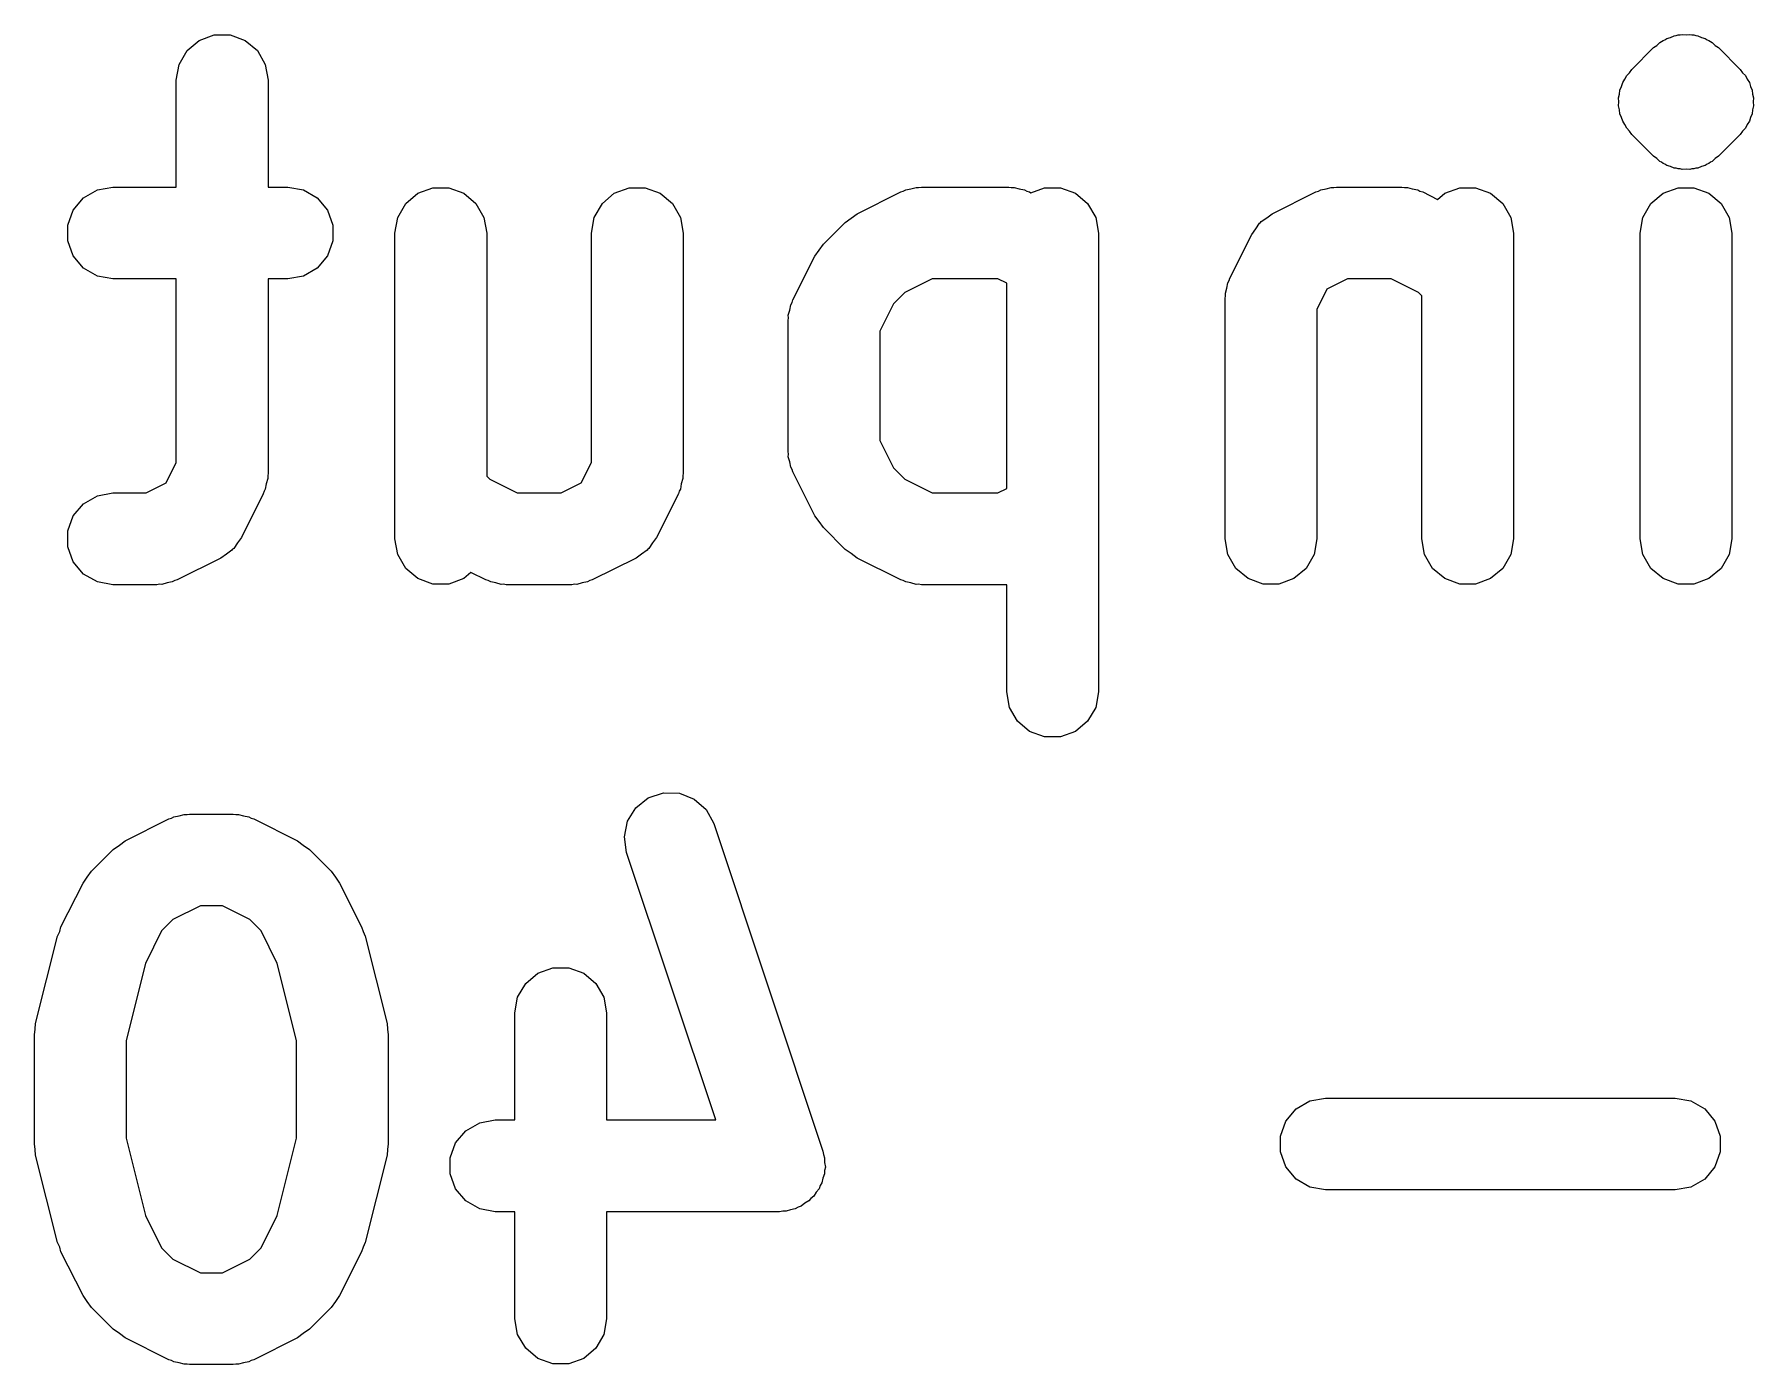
# Model space of a CAD drawing. Extents: x 92.1 to 192.1, y -135.1 to -45.9.
# Drawn here: x 162.35 to 167.97, y -75.55 to -71.2 of the extents above; entities that cross this region are included whole.
import ezdxf

# ---------------------------------------------------------------- set-up
doc = ezdxf.new("R2010")
doc.units = 0
doc.header["$MEASUREMENT"] = 0
doc.layers.add('BLACK', color=7, linetype='CONTINUOUS')

msp = doc.modelspace()

# ---------------------------------------------------------------- linework, layer by layer
at = {"layer": 'BLACK', "linetype": 'CONTINUOUS'}
for p, q in [((162.889, -71.2237), (162.938, -71.2058)), ((162.938, -71.2058), (162.99, -71.2058)), ((162.99, -71.2058), (163.039, -71.2237)), ((167.681, -71.2214), (167.687, -71.2176)), ((167.687, -71.2176), (167.699, -71.2142)), ((167.699, -71.2142), (167.711, -71.2087)), ((167.711, -71.2087), (167.718, -71.2081)), ((167.718, -71.2081), (167.724, -71.2058)), ((167.724, -71.2058), (167.731, -71.2058)), ((167.731, -71.2058), (167.737, -71.2041)), ((167.737, -71.2041), (167.75, -71.2053)), ((167.75, -71.2053), (167.763, -71.2041)), ((167.763, -71.2041), (167.769, -71.2058)), ((167.769, -71.2058), (167.776, -71.2058)), ((167.776, -71.2058), (167.782, -71.2081)), ((167.782, -71.2081), (167.789, -71.2087)), ((167.789, -71.2087), (167.801, -71.2142)), ((167.801, -71.2142), (167.813, -71.2176)), ((167.813, -71.2176), (167.819, -71.2214)), ((162.823, -71.3023), (162.849, -71.2572)), ((162.849, -71.2572), (162.889, -71.2237)), ((163.039, -71.2237), (163.079, -71.2572)), ((163.079, -71.2572), (163.105, -71.3023)), ((167.573, -71.3189), (167.644, -71.2475)), ((167.644, -71.2475), (167.655, -71.24)), ((167.655, -71.24), (167.664, -71.2307)), ((167.664, -71.2307), (167.67, -71.2279)), ((167.67, -71.2279), (167.675, -71.2237)), ((167.675, -71.2237), (167.681, -71.2214)), ((167.819, -71.2214), (167.825, -71.2237)), ((167.825, -71.2237), (167.83, -71.2279)), ((167.83, -71.2279), (167.836, -71.2307)), ((167.836, -71.2307), (167.845, -71.24)), ((167.845, -71.24), (167.856, -71.2475)), ((167.856, -71.2475), (167.927, -71.3189)), ((162.814, -71.3536), (162.823, -71.3023)), ((163.105, -71.3023), (163.114, -71.3536)), ((167.556, -71.339), (167.565, -71.3297)), ((167.565, -71.3297), (167.573, -71.3189)), ((167.927, -71.3189), (167.935, -71.3297)), ((167.935, -71.3297), (167.944, -71.339)), ((162.814, -71.7036), (162.814, -71.3536)), ((163.114, -71.3536), (163.114, -71.7036)), ((167.533, -71.3993), (167.534, -71.3862)), ((167.534, -71.3862), (167.539, -71.3743)), ((167.539, -71.3743), (167.543, -71.3616)), ((167.543, -71.3616), (167.55, -71.3509)), ((167.55, -71.3509), (167.556, -71.339)), ((167.944, -71.339), (167.95, -71.3509)), ((167.95, -71.3509), (167.957, -71.3616)), ((167.957, -71.3616), (167.961, -71.3743)), ((167.961, -71.3743), (167.966, -71.3862)), ((167.966, -71.3862), (167.967, -71.3993)), ((167.529, -71.4119), (167.533, -71.3993)), ((167.53, -71.425), (167.529, -71.4119)), ((167.529, -71.4381), (167.53, -71.425)), ((167.533, -71.4507), (167.529, -71.4381)), ((167.967, -71.3993), (167.971, -71.4119)), ((167.971, -71.4381), (167.967, -71.4507)), ((167.971, -71.4119), (167.97, -71.425)), ((167.97, -71.425), (167.971, -71.4381)), ((167.534, -71.4638), (167.533, -71.4507)), ((167.539, -71.4757), (167.534, -71.4638)), ((167.543, -71.4884), (167.539, -71.4757)), ((167.55, -71.4991), (167.543, -71.4884)), ((167.556, -71.511), (167.55, -71.4991)), ((167.95, -71.4991), (167.944, -71.511)), ((167.957, -71.4884), (167.95, -71.4991)), ((167.961, -71.4757), (167.957, -71.4884)), ((167.966, -71.4638), (167.961, -71.4757)), ((167.967, -71.4507), (167.966, -71.4638)), ((167.565, -71.5203), (167.556, -71.511)), ((167.573, -71.5311), (167.565, -71.5203)), ((167.644, -71.6025), (167.573, -71.5311)), ((167.927, -71.5311), (167.856, -71.6025)), ((167.935, -71.5203), (167.927, -71.5311)), ((167.944, -71.511), (167.935, -71.5203)), ((167.655, -71.61), (167.644, -71.6025)), ((167.664, -71.6193), (167.655, -71.61)), ((167.845, -71.61), (167.836, -71.6193)), ((167.856, -71.6025), (167.845, -71.61)), ((167.67, -71.6221), (167.664, -71.6193)), ((167.675, -71.6263), (167.67, -71.6221)), ((167.681, -71.6286), (167.675, -71.6263)), ((167.687, -71.6324), (167.681, -71.6286)), ((167.699, -71.6358), (167.687, -71.6324)), ((167.711, -71.6413), (167.699, -71.6358)), ((167.718, -71.6419), (167.711, -71.6413)), ((167.724, -71.6441), (167.718, -71.6419)), ((167.731, -71.6441), (167.724, -71.6441)), ((167.737, -71.6459), (167.731, -71.6441)), ((167.75, -71.6447), (167.737, -71.6459)), ((167.763, -71.6459), (167.75, -71.6447)), ((167.769, -71.6441), (167.763, -71.6459)), ((167.776, -71.6441), (167.769, -71.6441)), ((167.782, -71.6419), (167.776, -71.6441)), ((167.789, -71.6413), (167.782, -71.6419)), ((167.801, -71.6358), (167.789, -71.6413)), ((167.813, -71.6324), (167.801, -71.6358)), ((167.819, -71.6286), (167.813, -71.6324)), ((167.825, -71.6263), (167.819, -71.6286)), ((167.83, -71.6221), (167.825, -71.6263)), ((167.836, -71.6193), (167.83, -71.6221)), ((162.511, -71.7387), (162.556, -71.7126)), ((162.556, -71.7126), (162.607, -71.7036)), ((162.607, -71.7036), (162.814, -71.7036)), ((163.114, -71.7036), (163.179, -71.7036)), ((163.179, -71.7036), (163.23, -71.7126)), ((163.23, -71.7126), (163.275, -71.7387)), ((163.564, -71.7572), (163.604, -71.7237)), ((163.604, -71.7237), (163.653, -71.7058)), ((163.653, -71.7058), (163.705, -71.7058)), ((163.705, -71.7058), (163.754, -71.7237)), ((163.754, -71.7237), (163.793, -71.7572)), ((164.207, -71.7572), (164.246, -71.7237)), ((164.246, -71.7237), (164.295, -71.7058)), ((164.295, -71.7058), (164.347, -71.7058)), ((164.347, -71.7058), (164.396, -71.7237)), ((164.396, -71.7237), (164.436, -71.7572)), ((165.04, -71.7908), (165.183, -71.7194)), ((165.183, -71.7194), (165.191, -71.7169)), ((165.191, -71.7169), (165.199, -71.7126)), ((165.199, -71.7126), (165.216, -71.7096)), ((165.216, -71.7096), (165.233, -71.7046)), ((165.233, -71.7046), (165.241, -71.7051)), ((165.241, -71.7051), (165.25, -71.7036)), ((165.25, -71.7036), (165.536, -71.7036)), ((165.536, -71.7036), (165.544, -71.7051)), ((165.544, -71.7051), (165.553, -71.7046)), ((165.553, -71.7046), (165.57, -71.7096)), ((165.57, -71.7096), (165.587, -71.7126)), ((165.587, -71.7126), (165.595, -71.7169)), ((165.595, -71.7169), (165.603, -71.7194)), ((165.603, -71.7194), (165.608, -71.722)), ((165.608, -71.722), (165.653, -71.7058)), ((165.653, -71.7058), (165.705, -71.7058)), ((165.705, -71.7058), (165.754, -71.7237)), ((165.754, -71.7237), (165.793, -71.7572)), ((166.397, -71.7908), (166.54, -71.7194)), ((166.54, -71.7194), (166.548, -71.7169)), ((166.548, -71.7169), (166.556, -71.7126)), ((166.556, -71.7126), (166.573, -71.7096)), ((166.573, -71.7096), (166.59, -71.7046)), ((166.59, -71.7046), (166.599, -71.7051)), ((166.599, -71.7051), (166.607, -71.7036)), ((166.607, -71.7036), (166.821, -71.7036)), ((166.821, -71.7036), (166.83, -71.7051)), ((166.83, -71.7051), (166.839, -71.7046)), ((166.839, -71.7046), (166.855, -71.7096)), ((166.855, -71.7096), (166.873, -71.7126)), ((166.873, -71.7126), (166.88, -71.7169)), ((166.88, -71.7169), (166.889, -71.7194)), ((166.889, -71.7194), (166.937, -71.7436)), ((166.937, -71.7436), (166.961, -71.7237)), ((166.961, -71.7237), (167.01, -71.7058)), ((167.01, -71.7058), (167.062, -71.7058)), ((167.062, -71.7058), (167.111, -71.7237)), ((167.111, -71.7237), (167.151, -71.7572)), ((167.635, -71.7572), (167.675, -71.7237)), ((167.675, -71.7237), (167.724, -71.7058)), ((167.724, -71.7058), (167.776, -71.7058)), ((167.776, -71.7058), (167.825, -71.7237)), ((167.825, -71.7237), (167.865, -71.7572)), ((162.459, -71.8275), (162.477, -71.7786)), ((162.477, -71.7786), (162.511, -71.7387)), ((163.275, -71.7387), (163.308, -71.7786)), ((163.308, -71.7786), (163.326, -71.8275)), ((163.538, -71.8023), (163.564, -71.7572)), ((163.793, -71.7572), (163.82, -71.8023)), ((164.18, -71.8023), (164.207, -71.7572)), ((164.436, -71.7572), (164.462, -71.8023)), ((165.793, -71.7572), (165.82, -71.8023)), ((167.151, -71.7572), (167.177, -71.8023)), ((167.609, -71.8023), (167.635, -71.7572)), ((167.865, -71.7572), (167.891, -71.8023)), ((162.459, -71.8796), (162.459, -71.8275)), ((163.326, -71.8275), (163.326, -71.8796)), ((163.529, -71.8536), (163.538, -71.8023)), ((163.82, -71.8023), (163.829, -71.8536)), ((164.171, -71.8536), (164.18, -71.8023)), ((164.462, -71.8023), (164.471, -71.8536)), ((164.93, -71.8904), (165.001, -71.8189)), ((165.001, -71.8189), (165.021, -71.8052)), ((165.021, -71.8052), (165.04, -71.7908)), ((165.82, -71.8023), (165.829, -71.8536)), ((166.343, -71.8402), (166.355, -71.8219)), ((166.355, -71.8219), (166.359, -71.8194)), ((166.359, -71.8194), (166.361, -71.8161)), ((166.361, -71.8161), (166.38, -71.8039)), ((166.38, -71.8039), (166.397, -71.7908)), ((167.177, -71.8023), (167.186, -71.8536)), ((167.6, -71.8536), (167.609, -71.8023)), ((167.891, -71.8023), (167.9, -71.8536)), ((162.477, -71.9286), (162.459, -71.8796)), ((163.326, -71.8796), (163.308, -71.9286)), ((163.529, -72.8536), (163.529, -71.8536)), ((163.829, -71.8536), (163.829, -72.6486)), ((164.171, -72.6039), (164.171, -71.8536)), ((164.471, -71.8536), (164.471, -72.6393)), ((164.916, -71.9101), (164.93, -71.8904)), ((165.829, -71.8536), (165.829, -73.3536)), ((166.259, -72.0008), (166.33, -71.8579)), ((166.33, -71.8579), (166.343, -71.8402)), ((167.186, -71.8536), (167.186, -72.8536)), ((167.6, -72.8536), (167.6, -71.8536)), ((167.9, -71.8536), (167.9, -72.8536)), ((162.511, -71.9685), (162.477, -71.9286)), ((163.308, -71.9286), (163.275, -71.9685)), ((164.83, -72.0722), (164.902, -71.9293)), ((164.902, -71.9293), (164.916, -71.9101)), ((162.556, -71.9945), (162.511, -71.9685)), ((162.607, -72.0036), (162.556, -71.9945)), ((162.814, -72.0036), (162.607, -72.0036)), ((162.814, -72.6039), (162.814, -72.0036)), ((163.179, -72.0036), (163.114, -72.0036)), ((163.114, -72.0036), (163.114, -72.6393)), ((163.23, -71.9945), (163.179, -72.0036)), ((163.275, -71.9685), (163.23, -71.9945)), ((165.285, -72.0036), (165.196, -72.0483)), ((165.5, -72.0036), (165.285, -72.0036)), ((165.529, -72.0177), (165.5, -72.0036)), ((166.256, -72.0091), (166.259, -72.0008)), ((166.643, -72.0036), (166.576, -72.0368)), ((166.786, -72.0036), (166.643, -72.0036)), ((166.875, -72.0483), (166.786, -72.0036)), ((165.196, -72.0483), (165.159, -72.0853)), ((165.529, -72.6894), (165.529, -72.0177)), ((166.243, -72.0679), (166.244, -72.0593)), ((166.244, -72.0507), (166.249, -72.0339)), ((166.244, -72.0593), (166.244, -72.0507)), ((166.249, -72.0339), (166.252, -72.0166)), ((166.252, -72.0166), (166.256, -72.0091)), ((166.576, -72.0368), (166.543, -72.1033)), ((166.886, -72.0586), (166.875, -72.0483)), ((166.886, -72.8536), (166.886, -72.0586)), ((164.815, -72.1221), (164.82, -72.1053)), ((164.82, -72.1053), (164.823, -72.088)), ((164.823, -72.088), (164.828, -72.0805)), ((164.828, -72.0805), (164.83, -72.0722)), ((165.159, -72.0853), (165.114, -72.1747)), ((166.243, -72.8536), (166.243, -72.0679)), ((166.543, -72.1033), (166.543, -72.8536)), ((164.814, -72.1393), (164.816, -72.1308)), ((164.814, -72.5679), (164.814, -72.1393)), ((164.816, -72.1308), (164.815, -72.1221)), ((165.114, -72.1747), (165.114, -72.5324)), ((165.114, -72.5324), (165.159, -72.6219)), ((162.781, -72.6703), (162.814, -72.6039)), ((164.138, -72.6703), (164.171, -72.6039)), ((164.816, -72.5764), (164.814, -72.5679)), ((164.815, -72.585), (164.816, -72.5764)), ((164.82, -72.6018), (164.815, -72.585)), ((164.823, -72.6192), (164.82, -72.6018)), ((164.828, -72.6267), (164.823, -72.6192)), ((165.159, -72.6219), (165.196, -72.6589)), ((162.715, -72.7036), (162.781, -72.6703)), ((163.108, -72.6733), (163.105, -72.6906)), ((163.113, -72.6564), (163.108, -72.6733)), ((163.114, -72.6393), (163.113, -72.6478)), ((163.113, -72.6478), (163.113, -72.6564)), ((163.829, -72.6486), (163.839, -72.6589)), ((163.839, -72.6589), (163.928, -72.7036)), ((164.072, -72.7036), (164.138, -72.6703)), ((164.465, -72.6733), (164.462, -72.6906)), ((164.47, -72.6564), (164.465, -72.6733)), ((164.471, -72.6393), (164.47, -72.6478)), ((164.47, -72.6478), (164.47, -72.6564)), ((164.83, -72.6349), (164.828, -72.6267)), ((164.902, -72.7778), (164.83, -72.6349)), ((165.196, -72.6589), (165.285, -72.7036)), ((162.511, -72.7387), (162.556, -72.7126)), ((162.556, -72.7126), (162.607, -72.7036)), ((162.607, -72.7036), (162.715, -72.7036)), ((163.098, -72.7064), (163.027, -72.8492)), ((163.101, -72.6981), (163.098, -72.7064)), ((163.105, -72.6906), (163.101, -72.6981)), ((163.928, -72.7036), (164.072, -72.7036)), ((164.456, -72.7064), (164.384, -72.8492)), ((164.458, -72.6981), (164.456, -72.7064)), ((164.462, -72.6906), (164.458, -72.6981)), ((165.285, -72.7036), (165.5, -72.7036)), ((165.5, -72.7036), (165.529, -72.6894)), ((162.459, -72.8275), (162.477, -72.7786)), ((162.477, -72.7786), (162.511, -72.7387)), ((164.916, -72.7971), (164.902, -72.7778)), ((162.459, -72.8796), (162.459, -72.8275)), ((164.93, -72.8168), (164.916, -72.7971)), ((165.001, -72.8882), (164.93, -72.8168)), ((162.477, -72.9286), (162.459, -72.8796)), ((162.978, -72.9032), (162.96, -72.9163)), ((162.996, -72.8911), (162.978, -72.9032)), ((162.998, -72.8877), (162.996, -72.8911)), ((163.002, -72.8853), (162.998, -72.8877)), ((163.014, -72.8669), (163.002, -72.8853)), ((163.027, -72.8492), (163.014, -72.8669)), ((163.538, -72.9049), (163.529, -72.8536)), ((164.335, -72.9032), (164.317, -72.9163)), ((164.353, -72.8911), (164.335, -72.9032)), ((164.356, -72.8877), (164.353, -72.8911)), ((164.359, -72.8853), (164.356, -72.8877)), ((164.371, -72.8669), (164.359, -72.8853)), ((164.384, -72.8492), (164.371, -72.8669)), ((165.021, -72.902), (165.001, -72.8882)), ((165.04, -72.9163), (165.021, -72.902)), ((166.252, -72.9049), (166.243, -72.8536)), ((166.543, -72.8536), (166.534, -72.9049)), ((166.895, -72.9049), (166.886, -72.8536)), ((167.186, -72.8536), (167.177, -72.9049)), ((167.609, -72.9049), (167.6, -72.8536)), ((167.9, -72.8536), (167.891, -72.9049)), ((162.511, -72.9685), (162.477, -72.9286)), ((162.96, -72.9163), (162.817, -72.9877)), ((163.564, -72.95), (163.538, -72.9049)), ((163.604, -72.9835), (163.564, -72.95)), ((164.317, -72.9163), (164.174, -72.9877)), ((165.183, -72.9877), (165.04, -72.9163)), ((166.278, -72.95), (166.252, -72.9049)), ((166.318, -72.9835), (166.278, -72.95)), ((166.508, -72.95), (166.468, -72.9835)), ((166.534, -72.9049), (166.508, -72.95)), ((166.921, -72.95), (166.895, -72.9049)), ((166.961, -72.9835), (166.921, -72.95)), ((167.151, -72.95), (167.111, -72.9835)), ((167.177, -72.9049), (167.151, -72.95)), ((167.635, -72.95), (167.609, -72.9049)), ((167.675, -72.9835), (167.635, -72.95)), ((167.865, -72.95), (167.825, -72.9835)), ((167.891, -72.9049), (167.865, -72.95)), ((162.556, -72.9945), (162.511, -72.9685)), ((162.607, -73.0036), (162.556, -72.9945)), ((162.75, -73.0036), (162.607, -73.0036)), ((162.759, -73.0021), (162.75, -73.0036)), ((162.767, -73.0026), (162.759, -73.0021)), ((162.784, -72.9976), (162.767, -73.0026)), ((162.801, -72.9945), (162.784, -72.9976)), ((162.809, -72.9902), (162.801, -72.9945)), ((162.817, -72.9877), (162.809, -72.9902)), ((163.653, -73.0013), (163.604, -72.9835)), ((163.705, -73.0013), (163.653, -73.0013)), ((163.754, -72.9835), (163.705, -73.0013)), ((163.777, -72.9635), (163.754, -72.9835)), ((163.826, -72.9877), (163.777, -72.9635)), ((163.834, -72.9902), (163.826, -72.9877)), ((163.842, -72.9945), (163.834, -72.9902)), ((163.859, -72.9976), (163.842, -72.9945)), ((163.876, -73.0026), (163.859, -72.9976)), ((163.884, -73.0021), (163.876, -73.0026)), ((163.893, -73.0036), (163.884, -73.0021)), ((164.107, -73.0036), (163.893, -73.0036)), ((164.116, -73.0021), (164.107, -73.0036)), ((164.124, -73.0026), (164.116, -73.0021)), ((164.141, -72.9976), (164.124, -73.0026)), ((164.158, -72.9945), (164.141, -72.9976)), ((164.166, -72.9902), (164.158, -72.9945)), ((164.174, -72.9877), (164.166, -72.9902)), ((165.191, -72.9902), (165.183, -72.9877)), ((165.199, -72.9945), (165.191, -72.9902)), ((165.216, -72.9976), (165.199, -72.9945)), ((165.233, -73.0026), (165.216, -72.9976)), ((165.241, -73.0021), (165.233, -73.0026)), ((165.25, -73.0036), (165.241, -73.0021)), ((165.529, -73.0036), (165.25, -73.0036)), ((165.529, -73.3536), (165.529, -73.0036)), ((166.367, -73.0013), (166.318, -72.9835)), ((166.419, -73.0013), (166.367, -73.0013)), ((166.468, -72.9835), (166.419, -73.0013)), ((167.01, -73.0013), (166.961, -72.9835)), ((167.062, -73.0013), (167.01, -73.0013)), ((167.111, -72.9835), (167.062, -73.0013)), ((167.724, -73.0013), (167.675, -72.9835)), ((167.776, -73.0013), (167.724, -73.0013)), ((167.825, -72.9835), (167.776, -73.0013)), ((165.538, -73.4049), (165.529, -73.3536)), ((165.829, -73.3536), (165.82, -73.4049)), ((165.564, -73.45), (165.538, -73.4049)), ((165.82, -73.4049), (165.793, -73.45)), ((165.604, -73.4835), (165.564, -73.45)), ((165.793, -73.45), (165.754, -73.4835)), ((165.653, -73.5013), (165.604, -73.4835)), ((165.705, -73.5013), (165.653, -73.5013)), ((165.754, -73.4835), (165.705, -73.5013)), ((164.357, -73.7002), (164.407, -73.6838)), ((164.407, -73.6838), (164.459, -73.6852)), ((164.459, -73.6852), (164.507, -73.7043)), ((164.289, -73.777), (164.316, -73.7326)), ((164.316, -73.7326), (164.357, -73.7002)), ((164.507, -73.7043), (164.546, -73.7389)), ((164.546, -73.7389), (164.571, -73.7847)), ((162.647, -73.8408), (162.79, -73.7694)), ((162.79, -73.7694), (162.798, -73.7669)), ((162.798, -73.7669), (162.806, -73.7626)), ((162.806, -73.7626), (162.823, -73.7596)), ((162.823, -73.7596), (162.84, -73.7546)), ((162.84, -73.7546), (162.849, -73.7551)), ((162.849, -73.7551), (162.857, -73.7536)), ((162.857, -73.7536), (163, -73.7536)), ((163, -73.7536), (163.009, -73.7551)), ((163.009, -73.7551), (163.017, -73.7546)), ((163.017, -73.7546), (163.034, -73.7596)), ((163.034, -73.7596), (163.051, -73.7626)), ((163.051, -73.7626), (163.059, -73.7669)), ((163.059, -73.7669), (163.067, -73.7694)), ((163.067, -73.7694), (163.21, -73.8408)), ((164.279, -73.828), (164.289, -73.777)), ((164.571, -73.7847), (164.928, -74.8561)), ((162.608, -73.8689), (162.628, -73.8551)), ((162.628, -73.8551), (162.647, -73.8408)), ((163.21, -73.8408), (163.229, -73.8551)), ((163.229, -73.8551), (163.249, -73.8689)), ((164.286, -73.8796), (164.279, -73.828)), ((162.537, -73.9404), (162.608, -73.8689)), ((163.249, -73.8689), (163.32, -73.9404)), ((164.578, -74.7536), (164.286, -73.8796)), ((162.509, -73.9793), (162.523, -73.9601)), ((162.523, -73.9601), (162.537, -73.9404)), ((163.32, -73.9404), (163.334, -73.96)), ((163.334, -73.96), (163.348, -73.9793)), ((162.437, -74.1222), (162.509, -73.9793)), ((163.348, -73.9793), (163.42, -74.1222)), ((162.893, -74.0536), (162.803, -74.0983)), ((162.965, -74.0536), (162.893, -74.0536)), ((163.054, -74.0983), (162.965, -74.0536)), ((162.426, -74.1529), (162.433, -74.1379)), ((162.433, -74.1379), (162.437, -74.1222)), ((162.766, -74.1353), (162.713, -74.2416)), ((162.803, -74.0983), (162.766, -74.1353)), ((163.091, -74.1353), (163.054, -74.0983)), ((163.144, -74.2416), (163.091, -74.1353)), ((163.42, -74.1222), (163.425, -74.1379)), ((163.425, -74.1379), (163.431, -74.1529)), ((162.354, -74.4386), (162.426, -74.1529)), ((163.431, -74.1529), (163.503, -74.4386)), ((162.713, -74.2416), (162.65, -74.4935)), ((163.207, -74.4935), (163.144, -74.2416)), ((163.93, -74.3523), (163.957, -74.3072)), ((163.957, -74.3072), (163.996, -74.2737)), ((163.996, -74.2737), (164.045, -74.2558)), ((164.045, -74.2558), (164.097, -74.2558)), ((164.097, -74.2558), (164.146, -74.2737)), ((164.146, -74.2737), (164.186, -74.3072)), ((164.186, -74.3072), (164.212, -74.3523)), ((163.921, -74.4036), (163.93, -74.3523)), ((164.212, -74.3523), (164.221, -74.4036)), ((163.921, -74.7536), (163.921, -74.4036)), ((164.221, -74.4036), (164.221, -74.7536)), ((162.35, -74.475), (162.353, -74.4569)), ((162.35, -74.8321), (162.35, -74.475)), ((162.353, -74.4569), (162.354, -74.4386)), ((163.503, -74.4386), (163.504, -74.4569)), ((163.504, -74.4569), (163.507, -74.475)), ((163.507, -74.475), (163.507, -74.8321)), ((162.65, -74.4935), (162.65, -74.8137)), ((163.207, -74.8137), (163.207, -74.4935)), ((166.475, -74.7172), (166.52, -74.6912)), ((166.52, -74.6912), (166.571, -74.6821)), ((166.571, -74.6821), (167.714, -74.6821)), ((167.714, -74.6821), (167.766, -74.6912)), ((167.766, -74.6912), (167.811, -74.7172)), ((163.806, -74.7626), (163.857, -74.7536)), ((163.857, -74.7536), (163.921, -74.7536)), ((164.221, -74.7536), (164.578, -74.7536)), ((166.424, -74.8061), (166.442, -74.7571)), ((166.442, -74.7571), (166.475, -74.7172)), ((167.811, -74.7172), (167.844, -74.7571)), ((167.844, -74.7571), (167.862, -74.8061)), ((162.65, -74.8137), (162.713, -75.0655)), ((163.144, -75.0655), (163.207, -74.8137)), ((163.727, -74.8286), (163.761, -74.7887)), ((163.761, -74.7887), (163.806, -74.7626)), ((166.424, -74.8582), (166.424, -74.8061)), ((167.862, -74.8061), (167.862, -74.8582)), ((162.353, -74.8502), (162.35, -74.8321)), ((162.354, -74.8685), (162.353, -74.8502)), ((162.426, -75.1542), (162.354, -74.8685)), ((163.503, -74.8685), (163.431, -75.1542)), ((163.504, -74.8502), (163.503, -74.8685)), ((163.507, -74.8321), (163.504, -74.8502)), ((163.709, -74.8775), (163.727, -74.8286)), ((164.928, -74.8561), (164.93, -74.8671)), ((164.93, -74.8671), (164.933, -74.8775)), ((166.442, -74.9071), (166.424, -74.8582)), ((167.862, -74.8582), (167.844, -74.9071)), ((163.709, -74.9296), (163.709, -74.8775)), ((164.933, -74.8775), (164.933, -74.8927)), ((164.933, -74.8927), (164.936, -74.9077)), ((164.936, -74.9077), (164.933, -74.9185)), ((164.933, -74.9185), (164.933, -74.9296)), ((166.475, -74.947), (166.442, -74.9071)), ((167.844, -74.9071), (167.811, -74.947)), ((163.727, -74.9786), (163.709, -74.9296)), ((163.761, -75.0185), (163.727, -74.9786)), ((164.916, -74.9786), (164.906, -74.9902)), ((164.919, -74.9681), (164.916, -74.9786)), ((164.925, -74.9587), (164.919, -74.9681)), ((164.928, -74.9439), (164.925, -74.9587)), ((164.933, -74.9296), (164.928, -74.9439)), ((166.52, -74.9731), (166.475, -74.947)), ((166.571, -74.9821), (166.52, -74.9731)), ((167.714, -74.9821), (166.571, -74.9821)), ((167.766, -74.9731), (167.714, -74.9821)), ((167.811, -74.947), (167.766, -74.9731)), ((163.806, -75.0445), (163.761, -75.0185)), ((164.847, -75.039), (164.837, -75.0445)), ((164.857, -75.0355), (164.847, -75.039)), ((164.869, -75.0261), (164.857, -75.0355)), ((164.882, -75.0185), (164.869, -75.0261)), ((164.889, -75.01), (164.882, -75.0185)), ((164.898, -75.0031), (164.889, -75.01)), ((164.906, -74.9902), (164.898, -75.0031)), ((162.713, -75.0655), (162.766, -75.1719)), ((163.091, -75.1719), (163.144, -75.0655)), ((163.857, -75.0536), (163.806, -75.0445)), ((163.921, -75.0536), (163.857, -75.0536)), ((163.921, -75.4036), (163.921, -75.0536)), ((164.786, -75.0536), (164.221, -75.0536)), ((164.221, -75.0536), (164.221, -75.4036)), ((164.797, -75.0516), (164.786, -75.0536)), ((164.808, -75.0519), (164.797, -75.0516)), ((164.822, -75.0472), (164.808, -75.0519)), ((164.837, -75.0445), (164.822, -75.0472)), ((162.433, -75.1692), (162.426, -75.1542)), ((162.437, -75.1849), (162.433, -75.1692)), ((162.509, -75.3278), (162.437, -75.1849)), ((162.766, -75.1719), (162.803, -75.2089)), ((162.803, -75.2089), (162.893, -75.2536)), ((162.965, -75.2536), (163.054, -75.2089)), ((163.054, -75.2089), (163.091, -75.1719)), ((163.42, -75.1849), (163.348, -75.3278)), ((163.425, -75.1692), (163.42, -75.1849)), ((163.431, -75.1542), (163.425, -75.1692)), ((162.893, -75.2536), (162.965, -75.2536)), ((162.523, -75.3471), (162.509, -75.3278)), ((162.537, -75.3668), (162.523, -75.3471)), ((162.608, -75.4382), (162.537, -75.3668)), ((163.32, -75.3668), (163.249, -75.4382)), ((163.334, -75.3471), (163.32, -75.3668)), ((163.348, -75.3278), (163.334, -75.3471)), ((163.93, -75.4549), (163.921, -75.4036)), ((164.221, -75.4036), (164.212, -75.4549)), ((162.628, -75.452), (162.608, -75.4382)), ((162.647, -75.4663), (162.628, -75.452)), ((162.79, -75.5377), (162.647, -75.4663)), ((163.21, -75.4663), (163.067, -75.5377)), ((163.229, -75.452), (163.21, -75.4663)), ((163.249, -75.4382), (163.229, -75.452)), ((163.957, -75.5), (163.93, -75.4549)), ((164.212, -75.4549), (164.186, -75.5)), ((162.798, -75.5402), (162.79, -75.5377)), ((162.806, -75.5445), (162.798, -75.5402)), ((162.823, -75.5476), (162.806, -75.5445)), ((163.051, -75.5445), (163.034, -75.5476)), ((163.059, -75.5402), (163.051, -75.5445)), ((163.067, -75.5377), (163.059, -75.5402)), ((163.996, -75.5335), (163.957, -75.5)), ((164.045, -75.5513), (163.996, -75.5335)), ((164.146, -75.5335), (164.097, -75.5513)), ((164.186, -75.5), (164.146, -75.5335)), ((162.84, -75.5526), (162.823, -75.5476)), ((162.849, -75.5521), (162.84, -75.5526)), ((162.857, -75.5536), (162.849, -75.5521)), ((163, -75.5536), (162.857, -75.5536)), ((163.009, -75.5521), (163, -75.5536)), ((163.017, -75.5526), (163.009, -75.5521)), ((163.034, -75.5476), (163.017, -75.5526)), ((164.097, -75.5513), (164.045, -75.5513))]:
    msp.add_line(p, q, dxfattribs=at)

doc.saveas('drawing.dxf')
